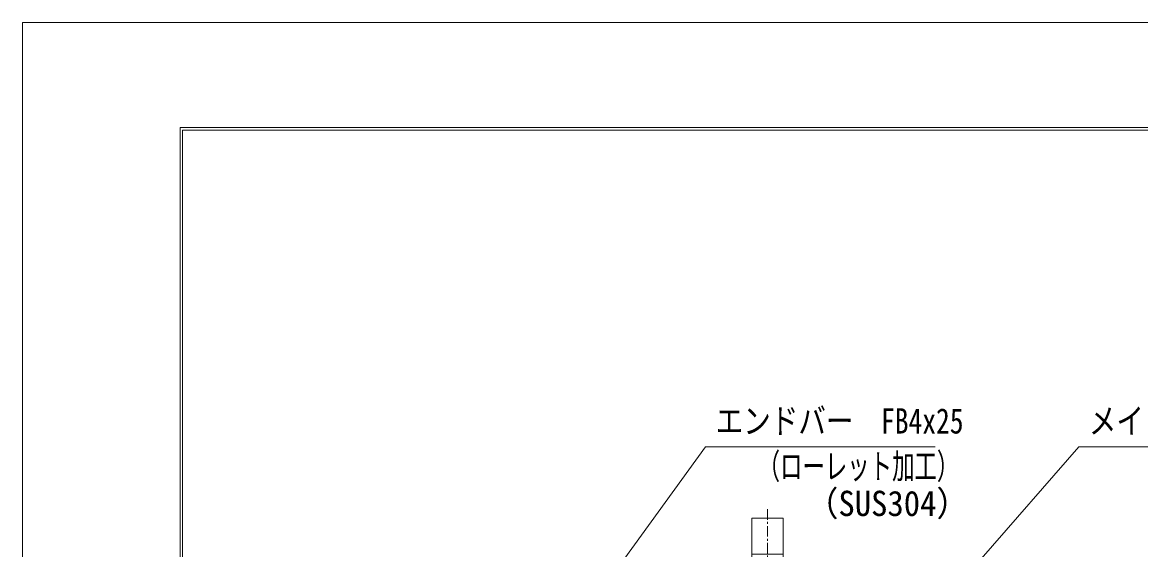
# Model space of a CAD drawing. Units: millimetres, scale not verified. Extents: x -1050 to 1050, y -742 to 742.
# Drawn here: x -1050 to -518, y 492 to 742 of the extents above; entities that cross this region are included whole.
import ezdxf
from ezdxf.enums import TextEntityAlignment as Align

# ---------------------------------------------------------------- set-up
doc = ezdxf.new("R2010")
doc.units = ezdxf.units.MM
doc.header["$LTSCALE"] = 5
doc.linetypes.add('CHAIN1', pattern=[8, 5, -1, 1, -1])
for name, color, linetype, lineweight in [('0-0_7-図\u3000枠', 4, 'Continuous', 9), ('0-1_寸法注釈', 2, 'Continuous', 9), ('0-3_DEFPOINTS', 134, 'Continuous', 9), ('0-B_アンカー', 7, 'Continuous', 9)]:
    doc.layers.add(name, color=color, linetype=linetype, lineweight=lineweight)
doc.styles.add('ＭＳ ゴシック', font='')
doc.styles.get('ＭＳ ゴシック').set_extended_font_data('MS Gothic')

# ---------------------------------------------------------------- blocks, each defined once
blk = doc.blocks.new('A$C5D7C781A')
at = {"layer": '0-B_アンカー', "color": 6, "linetype": 'CHAIN1'}
blk.add_line((37.5, 140.11), (37.5, 0), dxfattribs=at)
at = {"layer": '0-B_アンカー'}
for p, q in [((0, 118.78), (0, 22.26)), ((0, 118.78), (75, 118.78)), ((75, 118.78), (75, 22.26)), ((75, 33.76), (0, 33.76)), ((0, 22.26), (75, 22.26))]:
    blk.add_line(p, q, dxfattribs=at)

msp = doc.modelspace()

# ---------------------------------------------------------------- linework, layer by layer
at = {"layer": '0-0_7-図\u3000枠'}
for p, q in [((-975, -692.5), (-975, 692.5)), ((-973.75, -691.25), (-973.75, 691.25)), ((-973.75, 691.25), (998.75, 691.25))]:
    msp.add_line(p, q, dxfattribs=at)
msp.add_lwpolyline([(-975, 692.5), (1000, 692.5), (1000, -692.5)], dxfattribs=at)
at = {"layer": '0-1_寸法注釈'}
for points in [[(-615.707, 540.749), (-724.931, 540.749), (-785.857, 456.667)], [(-438.147, 540.749), (-547.371, 540.749), (-640.288, 434.279)]]:
    msp.add_lwpolyline(points, dxfattribs=at)
at = {"layer": '0-3_DEFPOINTS'}
msp.add_lwpolyline([(-1050, -742.5), (-1050, 742.5), (1050, 742.5), (1050, -742.5)], close=True, dxfattribs=at)

# ---------------------------------------------------------------- block references
at = {"layer": '0-B_アンカー', "xscale": 0.2, "yscale": 0.2}
msp.add_blockref('A$C5D7C781A', (-702.95, 483.023), dxfattribs=at)

# ---------------------------------------------------------------- texts
at = {"layer": '0-1_寸法注釈', "color": 7, "style": 'ＭＳ ゴシック'}
for s, width, p in [('エンドバー\u3000FB4x25', 0.8, (-720.154, 543.436)), ('メインバー\u3000FB4x25', 0.8, (-542.594, 543.436)), ('（ローレット加工）', 0.65, (-700.15, 521.881)), ('（SUS304）', 0.95, (-677.303, 504.216))]:
    msp.add_text(s, height=12.02, dxfattribs=dict(at, width=width)).set_placement(p, align=Align.BOTTOM_LEFT)

doc.saveas('drawing.dxf')
